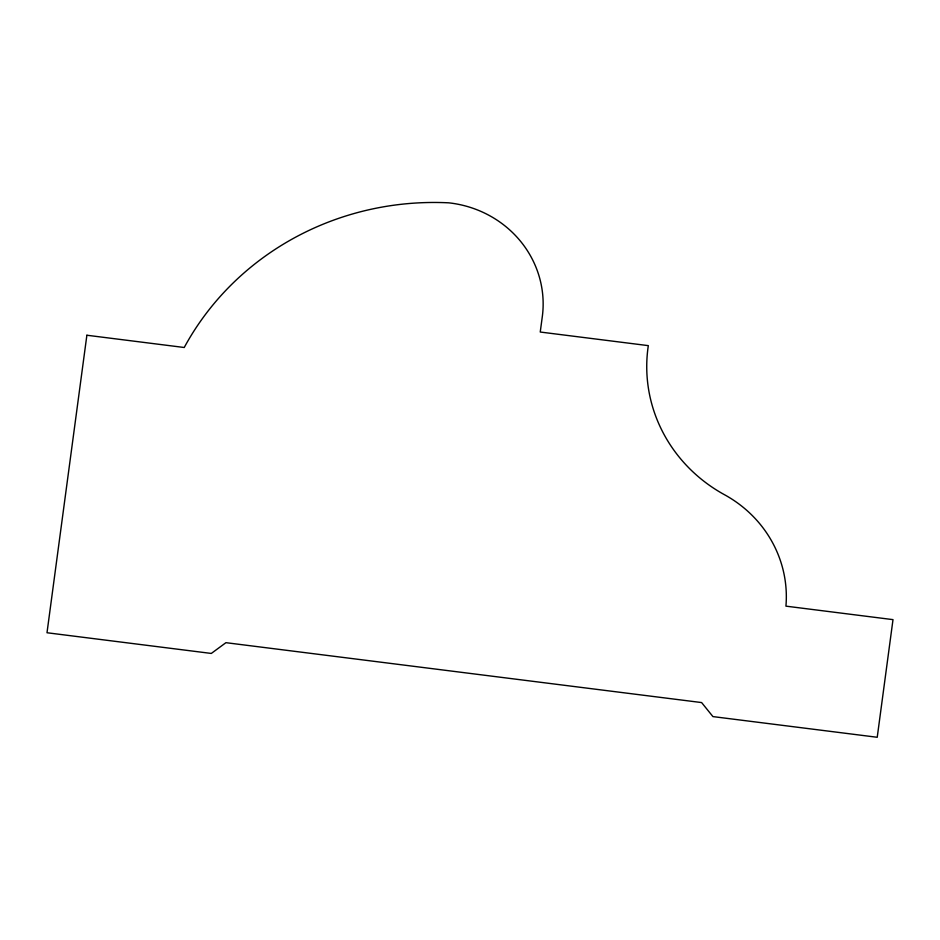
<?xml version="1.0" encoding="UTF-8"?>
<svg xmlns="http://www.w3.org/2000/svg" width="940" height="940" viewBox="0 0 940 940"><rect width="100%" height="100%" fill="white"/><g stroke="black" fill="none" stroke-linecap="round" stroke-linejoin="round"><path stroke-width="1.41" d="M86.88 335.239L47 632.749L211.3 653.441L225.941 642.678L701.616 702.568L712.931 716.597L877.232 737.277L893 619.636L785.934 606.147A122.517 117.1 2.3 0 0 723.894 494.393A153.843 147.04 2.3 0 1 648.318 345.638L540.241 332.031L542.439 315.64A106.056 101.367 2.3 0 0 448.697 202.829A282.435 269.945 2.3 0 0 184.228 347.495L86.88 335.239"/></g></svg>
